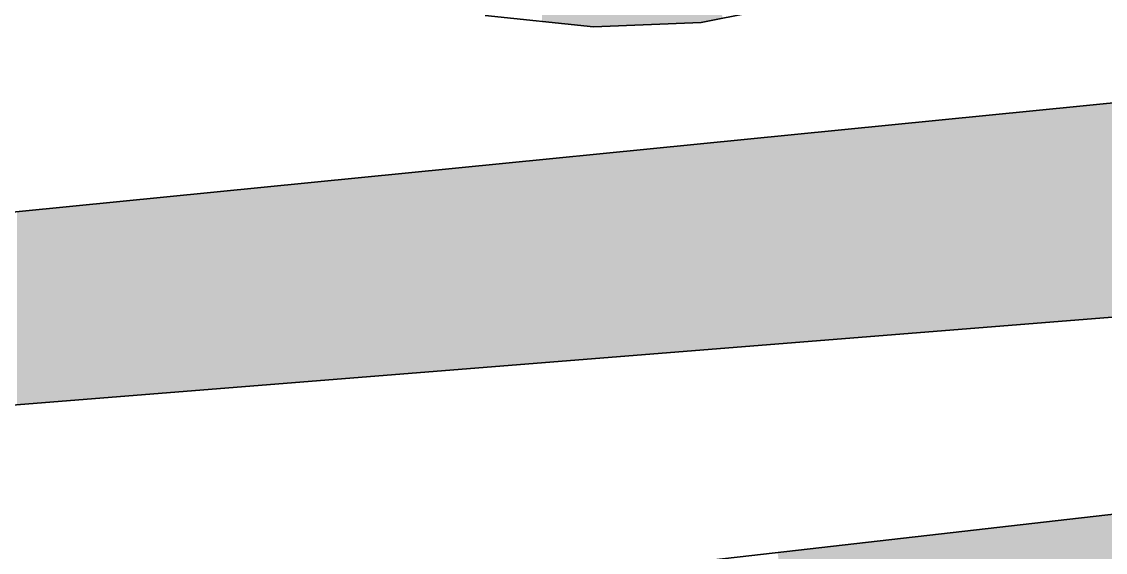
# Model space of a CAD drawing. Extents: x 15.2 to 16.8, y 8.5 to 9.48.
# Drawn here: x 15.8884 to 16.0369, y 8.9376 to 9.0103 of the extents above; entities that cross this region are included whole.
import ezdxf

# ---------------------------------------------------------------- set-up
doc = ezdxf.new("R2010")
doc.units = 0
doc.layers.add('LAYER_1', color=7, linetype='CONTINUOUS')

# ---------------------------------------------------------------- blocks, each defined once
blk = doc.blocks.new('*U9')
at = {"layer": 'LAYER_1', "color": 2, "extrusion": (0, 0, -1)}
for points in [[(-15.97333, 9.00983), (-15.97333, 9.07579), (-15.97347, 9.00983)], [(-15.97347, 9.00983), (-15.97333, 9.07579), (-15.97347, 9.07577)], [(-15.97347, 9.00983), (-15.97347, 9.07577), (-15.97556, 9.00991)], [(-15.97556, 9.00991), (-15.97347, 9.07577), (-15.97556, 9.07533)], [(-15.97556, 9.00991), (-15.97556, 9.07533), (-15.97583, 9.00992)], [(-15.97583, 9.00992), (-15.97556, 9.07533), (-15.97583, 9.07527)], [(-15.97583, 9.00992), (-15.97583, 9.07527), (-15.9775, 9.00999)], [(-15.9775, 9.00999), (-15.97583, 9.07527), (-15.9775, 9.07493)], [(-15.9775, 9.00999), (-15.9775, 9.07493), (-15.97861, 9.01003)], [(-15.97861, 9.01003), (-15.9775, 9.07493), (-15.97861, 9.0747)], [(-15.97861, 9.01003), (-15.97861, 9.0747), (-15.97903, 9.01004)], [(-15.97903, 9.01004), (-15.97861, 9.0747), (-15.97903, 9.07461)], [(-15.97903, 9.01004), (-15.97903, 9.07461), (-15.98041, 9.0101)], [(-15.98041, 9.0101), (-15.97903, 9.07461), (-15.98041, 9.07432)], [(-15.98041, 9.0101), (-15.98041, 9.07432), (-15.98153, 9.01014)], [(-15.98153, 9.01014), (-15.98041, 9.07432), (-15.98153, 9.07409)], [(-15.98153, 9.01014), (-15.98153, 9.07409), (-15.98167, 9.01017)], [(-15.98167, 9.01017), (-15.98153, 9.07409), (-15.98167, 9.07406)], [(-15.98167, 9.01017), (-15.98167, 9.07406), (-15.98444, 9.01072)], [(-15.96111, 9.01017), (-15.95972, 9.03237), (-15.96111, 9.03188)], [(-15.96125, 9.01015), (-15.96111, 9.03188), (-15.96125, 9.03183)], [(-15.96305, 9.00997), (-15.96125, 9.03183), (-15.96305, 9.03119)], [(-15.97319, 9.00982), (-15.97319, 9.03208), (-15.97333, 9.00983)], [(-15.9668, 9.00958), (-15.96305, 9.03119), (-15.9668, 9.02986)], [(-15.97278, 9.00981), (-15.97278, 9.03084), (-15.97319, 9.00982)], [(-15.9668, 9.00958), (-15.9668, 9.02986), (-15.96722, 9.0096)], [(-15.96722, 9.0096), (-15.9668, 9.02986), (-15.96722, 9.02971)], [(-15.96722, 9.0096), (-15.96722, 9.02971), (-15.96778, 9.00962)], [(-15.96778, 9.00962), (-15.96722, 9.02971), (-15.96778, 9.02952)], [(-15.96778, 9.00962), (-15.96778, 9.02952), (-15.96792, 9.00962)], [(-15.96792, 9.00962), (-15.96778, 9.02952), (-15.96792, 9.02947)], [(-15.96792, 9.00962), (-15.96792, 9.02947), (-15.96861, 9.00965)], [(-15.96861, 9.00965), (-15.96792, 9.02947), (-15.96861, 9.02922)], [(-15.96861, 9.00965), (-15.96861, 9.02922), (-15.9707, 9.00973)], [(-15.9707, 9.00973), (-15.96861, 9.02922), (-15.9707, 9.02848)], [(-15.97139, 9.00976), (-15.97139, 9.02869), (-15.97181, 9.00977)], [(-15.97181, 9.00977), (-15.97181, 9.02923), (-15.97209, 9.00978)], [(-15.97209, 9.00978), (-15.97209, 9.02958), (-15.97236, 9.00979)], [(-15.97236, 9.00979), (-15.97236, 9.03007), (-15.97278, 9.00981)], [(-15.9707, 9.00973), (-15.9707, 9.02848), (-15.97111, 9.00975)], [(-15.97111, 9.00975), (-15.9707, 9.02848), (-15.97111, 9.02833)], [(-15.97111, 9.00975), (-15.97111, 9.02833), (-15.97139, 9.00976)], [(-16.02153, 8.96849), (-16.02153, 8.99752), (-16.02222, 8.96855)], [(-16.02222, 8.96855), (-16.02222, 8.99759), (-16.02319, 8.96863)], [(-16.02319, 8.96863), (-16.02319, 8.99769), (-16.02375, 8.96867)], [(-16.02375, 8.96867), (-16.02375, 8.99774), (-16.02403, 8.9687)], [(-16.02403, 8.9687), (-16.02403, 8.99777), (-16.02444, 8.96873)], [(-16.02444, 8.96873), (-16.02444, 8.99781), (-16.02695, 8.96893)], [(-16.02695, 8.96893), (-16.02695, 8.99806), (-16.02736, 8.96896)], [(-16.02736, 8.96896), (-16.02736, 8.9981), (-16.03056, 8.96922)], [(-16.03056, 8.96922), (-16.03056, 8.99842), (-16.03167, 8.96931)], [(-16.03167, 8.96931), (-16.03167, 8.99853), (-16.03263, 8.96938)], [(-16.03263, 8.96938), (-16.03263, 8.99862), (-16.03347, 8.96945)], [(-16.03347, 8.96945), (-16.03347, 8.99871), (-16.03417, 8.96951)], [(-16.03417, 8.96951), (-16.03417, 8.99878), (-16.03445, 8.96953)], [(-16.03445, 8.96953), (-16.03445, 8.99881), (-16.04514, 8.97038)], [(-16.00708, 8.96734), (-16.00708, 8.99609), (-16.00722, 8.96735)], [(-16.00722, 8.96735), (-16.00722, 8.9961), (-16.00764, 8.96738)], [(-16.00764, 8.96738), (-16.00764, 8.99614), (-16.00777, 8.96739)], [(-16.00777, 8.96739), (-16.00777, 8.99616), (-16.00792, 8.96741)], [(-16.00792, 8.96741), (-16.00792, 8.99617), (-16.00848, 8.96745)], [(-16.00848, 8.96745), (-16.00848, 8.99623), (-16.00861, 8.96746)], [(-16.00861, 8.96746), (-16.00861, 8.99624), (-16.00875, 8.96747)], [(-16.00875, 8.96747), (-16.00875, 8.99625), (-16.00917, 8.96751)], [(-16.00917, 8.96751), (-16.00917, 8.99629), (-16.00944, 8.96753)], [(-16.00944, 8.96753), (-16.00944, 8.99632), (-16.01028, 8.96759)], [(-16.01028, 8.96759), (-16.01028, 8.99641), (-16.01111, 8.96766)], [(-16.01111, 8.96766), (-16.01111, 8.99649), (-16.01139, 8.96768)], [(-16.01139, 8.96768), (-16.01139, 8.99652), (-16.01222, 8.96775)], [(-16.01222, 8.96775), (-16.01222, 8.9966), (-16.01291, 8.96781)], [(-16.01291, 8.96781), (-16.01291, 8.99667), (-16.01333, 8.96784)], [(-16.01333, 8.96784), (-16.01333, 8.99671), (-16.01444, 8.96793)], [(-16.01444, 8.96793), (-16.01444, 8.99682), (-16.0175, 8.96817)], [(-16.0175, 8.96817), (-16.0175, 8.99712), (-16.01763, 8.96818)], [(-16.01763, 8.96818), (-16.01763, 8.99714), (-16.01778, 8.96819)], [(-16.01778, 8.96819), (-16.01778, 8.99715), (-16.01819, 8.96823)], [(-16.01819, 8.96823), (-16.01819, 8.99719), (-16.01903, 8.96829)], [(-16.01903, 8.96829), (-16.01903, 8.99727), (-16.01972, 8.96835)], [(-16.01972, 8.96835), (-16.01972, 8.99734), (-16.01986, 8.96836)], [(-16.01986, 8.96836), (-16.01986, 8.99736), (-16.02056, 8.96842)], [(-16.02056, 8.96842), (-16.02056, 8.99743), (-16.02097, 8.96845)], [(-16.02097, 8.96845), (-16.02097, 8.99747), (-16.02153, 8.96849)], [(-15.99181, 8.96612), (-15.99181, 8.99457), (-15.99209, 8.96614)], [(-15.99209, 8.96614), (-15.99209, 8.9946), (-15.9925, 8.96617)], [(-15.9925, 8.96617), (-15.9925, 8.99464), (-15.99389, 8.96628)], [(-15.99389, 8.96628), (-15.99389, 8.99478), (-15.99445, 8.96633)], [(-15.99445, 8.96633), (-15.99445, 8.99483), (-15.99556, 8.96642)], [(-15.99556, 8.96642), (-15.99556, 8.99494), (-15.99584, 8.96644)], [(-15.99584, 8.96644), (-15.99584, 8.99497), (-15.99708, 8.96654)], [(-15.99708, 8.96654), (-15.99708, 8.99509), (-15.99833, 8.96664)], [(-15.99833, 8.96664), (-15.99833, 8.99522), (-15.99931, 8.96672)], [(-15.99931, 8.96672), (-15.99931, 8.99532), (-16.00111, 8.96686)], [(-16.00111, 8.96686), (-16.00111, 8.99549), (-16.00222, 8.96695)], [(-16.00222, 8.96695), (-16.00222, 8.99561), (-16.00236, 8.96696)], [(-16.00236, 8.96696), (-16.00236, 8.99562), (-16.0032, 8.96703)], [(-16.0032, 8.96703), (-16.0032, 8.9957), (-16.00374, 8.96707)], [(-16.00374, 8.96707), (-16.00374, 8.99576), (-16.00528, 8.96719)], [(-16.00528, 8.96719), (-16.00528, 8.99591), (-16.00541, 8.96721)], [(-16.00541, 8.96721), (-16.00541, 8.99592), (-16.00597, 8.96725)], [(-16.00597, 8.96725), (-16.00597, 8.99598), (-16.00708, 8.96734)], [(-15.9775, 8.96497), (-15.9775, 8.99315), (-15.97861, 8.96506)], [(-15.97861, 8.96506), (-15.97861, 8.99326), (-15.97903, 8.96509)], [(-15.97903, 8.96509), (-15.97903, 8.9933), (-15.98041, 8.96521)], [(-15.98041, 8.96521), (-15.98041, 8.99344), (-15.98153, 8.96529)], [(-15.98153, 8.96529), (-15.98153, 8.99355), (-15.98167, 8.96531)], [(-15.98167, 8.96531), (-15.98167, 8.99356), (-15.98444, 8.96553)], [(-15.98444, 8.96553), (-15.98444, 8.99384), (-15.98583, 8.96564)], [(-15.98583, 8.96564), (-15.98583, 8.99398), (-15.98652, 8.96569)], [(-15.98652, 8.96569), (-15.98652, 8.99405), (-15.98778, 8.96579)], [(-15.98778, 8.96579), (-15.98778, 8.99417), (-15.98819, 8.96583)], [(-15.98819, 8.96583), (-15.98819, 8.99421), (-15.98945, 8.96593)], [(-15.98945, 8.96593), (-15.98945, 8.99434), (-15.99028, 8.96599)], [(-15.99028, 8.96599), (-15.99028, 8.99442), (-15.99083, 8.96604)], [(-15.99083, 8.96604), (-15.99083, 8.99447), (-15.99181, 8.96612)], [(-15.96305, 8.96382), (-15.96305, 8.99172), (-15.9668, 8.96412)], [(-15.9668, 8.96412), (-15.9668, 8.99209), (-15.96722, 8.96415)], [(-15.96722, 8.96415), (-15.96722, 8.99213), (-15.96778, 8.96419)], [(-15.96778, 8.96419), (-15.96778, 8.99219), (-15.96792, 8.96421)], [(-15.96792, 8.96421), (-15.96792, 8.9922), (-15.96861, 8.96426)], [(-15.96861, 8.96426), (-15.96861, 8.99227), (-15.9707, 8.96443)], [(-15.9707, 8.96443), (-15.9707, 8.99247), (-15.97111, 8.96446)], [(-15.97111, 8.96446), (-15.97111, 8.99252), (-15.97139, 8.96448)], [(-15.97139, 8.96448), (-15.97139, 8.99254), (-15.97181, 8.96452)], [(-15.97181, 8.96452), (-15.97181, 8.99259), (-15.97209, 8.96454)], [(-15.97209, 8.96454), (-15.97209, 8.99261), (-15.97236, 8.96456)], [(-15.97236, 8.96456), (-15.97236, 8.99264), (-15.97278, 8.96459)], [(-15.97278, 8.96459), (-15.97278, 8.99268), (-15.97319, 8.96463)], [(-15.97319, 8.96463), (-15.97319, 8.99272), (-15.97333, 8.96464)], [(-15.97333, 8.96464), (-15.97333, 8.99274), (-15.97347, 8.96465)], [(-15.97347, 8.96465), (-15.97347, 8.99275), (-15.97556, 8.96482)], [(-15.97556, 8.96482), (-15.97556, 8.99296), (-15.97583, 8.96484)], [(-15.97583, 8.96484), (-15.97583, 8.99298), (-15.9775, 8.96497)], [(-15.94958, 8.96274), (-15.94958, 8.99038), (-15.95055, 8.96282)], [(-15.95055, 8.96282), (-15.95055, 8.99047), (-15.95098, 8.96285)], [(-15.95098, 8.96285), (-15.95098, 8.99052), (-15.95194, 8.96293)], [(-15.95194, 8.96293), (-15.95194, 8.99061), (-15.95389, 8.96308)], [(-15.95389, 8.96308), (-15.95389, 8.99081), (-15.95542, 8.96321)], [(-15.95542, 8.96321), (-15.95542, 8.99096), (-15.95847, 8.96345)], [(-15.95847, 8.96345), (-15.95847, 8.99126), (-15.95972, 8.96355)], [(-15.95972, 8.96355), (-15.95972, 8.99139), (-15.96111, 8.96366)], [(-15.96111, 8.96366), (-15.96111, 8.99152), (-15.96125, 8.96367)], [(-15.96125, 8.96367), (-15.96125, 8.99154), (-15.96305, 8.96382)], [(-15.93167, 8.96131), (-15.93167, 8.9886), (-15.93444, 8.96153)], [(-15.93444, 8.96153), (-15.93444, 8.98887), (-15.93514, 8.96158)], [(-15.93514, 8.96158), (-15.93514, 8.98894), (-15.93611, 8.96166)], [(-15.93611, 8.96166), (-15.93611, 8.98904), (-15.93722, 8.96175)], [(-15.93722, 8.96175), (-15.93722, 8.98915), (-15.93764, 8.96178)], [(-15.93764, 8.96178), (-15.93764, 8.98919), (-15.93875, 8.96187)], [(-15.93875, 8.96187), (-15.93875, 8.9893), (-15.94028, 8.96199)], [(-15.94028, 8.96199), (-15.94028, 8.98945), (-15.94153, 8.96209)], [(-15.94153, 8.96209), (-15.94153, 8.98958), (-15.94208, 8.96214)], [(-15.94208, 8.96214), (-15.94208, 8.98963), (-15.94625, 8.96247)], [(-15.94625, 8.96247), (-15.94625, 8.99005), (-15.94958, 8.96274)], [(-15.91778, 8.96019), (-15.91778, 8.98722), (-15.92069, 8.96043)], [(-15.92069, 8.96043), (-15.92069, 8.98751), (-15.92111, 8.96046)], [(-15.92111, 8.96046), (-15.92111, 8.98755), (-15.92153, 8.96049)], [(-15.92153, 8.96049), (-15.92153, 8.98759), (-15.92166, 8.96051)], [(-15.92166, 8.96051), (-15.92166, 8.98761), (-15.92181, 8.96052)], [(-15.92181, 8.96052), (-15.92181, 8.98762), (-15.92278, 8.96059)], [(-15.92278, 8.96059), (-15.92278, 8.98772), (-15.92348, 8.96065)], [(-15.92348, 8.96065), (-15.92348, 8.98779), (-15.92402, 8.96069)], [(-15.92402, 8.96069), (-15.92402, 8.98784), (-15.92445, 8.96073)], [(-15.92445, 8.96073), (-15.92445, 8.98788), (-15.93167, 8.96131)], [(-15.90181, 8.95892), (-15.90181, 8.98563), (-15.90278, 8.95899)], [(-15.90278, 8.95899), (-15.90278, 8.98573), (-15.90291, 8.959)], [(-15.90291, 8.959), (-15.90291, 8.98574), (-15.90319, 8.95903)], [(-15.90319, 8.95903), (-15.90319, 8.98577), (-15.90347, 8.95905)], [(-15.90347, 8.95905), (-15.90347, 8.9858), (-15.90375, 8.95907)], [(-15.90375, 8.95907), (-15.90375, 8.98583), (-15.90445, 8.95913)], [(-15.90445, 8.95913), (-15.90445, 8.9859), (-15.905, 8.95917)], [(-15.905, 8.95917), (-15.905, 8.98595), (-15.90556, 8.95922)], [(-15.90556, 8.95922), (-15.90556, 8.98601), (-15.90639, 8.95928)], [(-15.90639, 8.95928), (-15.90639, 8.98609), (-15.90653, 8.95929)], [(-15.90653, 8.95929), (-15.90653, 8.9861), (-15.90708, 8.95934)], [(-15.90708, 8.95934), (-15.90708, 8.98616), (-15.90764, 8.95938)], [(-15.90764, 8.95938), (-15.90764, 8.98621), (-15.90778, 8.95939)], [(-15.90778, 8.95939), (-15.90778, 8.98623), (-15.90792, 8.95941)], [(-15.90792, 8.95941), (-15.90792, 8.98624), (-15.90875, 8.95947)], [(-15.90875, 8.95947), (-15.90875, 8.98632), (-15.90944, 8.95953)], [(-15.90944, 8.95953), (-15.90944, 8.98639), (-15.90986, 8.95956)], [(-15.90986, 8.95956), (-15.90986, 8.98643), (-15.91028, 8.95959)], [(-15.91028, 8.95959), (-15.91028, 8.98648), (-15.91041, 8.9596)], [(-15.91041, 8.9596), (-15.91041, 8.98649), (-15.91111, 8.95966)], [(-15.91111, 8.95966), (-15.91111, 8.98656), (-15.91195, 8.95973)], [(-15.91195, 8.95973), (-15.91195, 8.98664), (-15.91555, 8.96002)], [(-15.91555, 8.96002), (-15.91555, 8.987), (-15.91778, 8.96019)], [(-15.88778, 8.95779), (-15.88778, 8.98424), (-15.88902, 8.95789)], [(-15.88902, 8.95789), (-15.88902, 8.98437), (-15.89111, 8.95806)], [(-15.89111, 8.95806), (-15.89111, 8.98457), (-15.89139, 8.95808)], [(-15.89139, 8.95808), (-15.89139, 8.9846), (-15.89181, 8.95812)], [(-15.89181, 8.95812), (-15.89181, 8.98464), (-15.89333, 8.95824)], [(-15.89333, 8.95824), (-15.89333, 8.98479), (-15.89347, 8.95825)], [(-15.89347, 8.95825), (-15.89347, 8.98481), (-15.89444, 8.95833)], [(-15.89444, 8.95833), (-15.89444, 8.9849), (-15.89472, 8.95835)], [(-15.89472, 8.95835), (-15.89472, 8.98493), (-15.89486, 8.95836)], [(-15.89486, 8.95836), (-15.89486, 8.98495), (-15.89514, 8.95838)], [(-15.89514, 8.95838), (-15.89514, 8.98497), (-15.89542, 8.95841)], [(-15.89542, 8.95841), (-15.89542, 8.985), (-15.89625, 8.95847)], [(-15.89625, 8.95847), (-15.89625, 8.98508), (-15.89667, 8.95851)], [(-15.89667, 8.95851), (-15.89667, 8.98512), (-15.89722, 8.95855)], [(-15.89722, 8.95855), (-15.89722, 8.98518), (-15.89778, 8.95859)], [(-15.89778, 8.95859), (-15.89778, 8.98523), (-15.90028, 8.95879)], [(-15.90028, 8.95879), (-15.90028, 8.98548), (-15.9007, 8.95883)], [(-15.9007, 8.95883), (-15.9007, 8.98552), (-15.90111, 8.95886)], [(-15.90111, 8.95886), (-15.90111, 8.98557), (-15.90125, 8.95887)], [(-15.90125, 8.95887), (-15.90125, 8.98558), (-15.90181, 8.95892)], [(-16.02736, 8.7872), (-16.02736, 8.94159), (-16.03056, 8.80126)], [(-16.03056, 8.80126), (-16.03056, 8.94195), (-16.03167, 8.80614)], [(-16.03167, 8.80614), (-16.03167, 8.94208), (-16.03263, 8.81037)], [(-16.03263, 8.81037), (-16.03263, 8.94219), (-16.03347, 8.81407)], [(-16.03347, 8.81407), (-16.03347, 8.94228), (-16.03417, 8.8171)], [(-16.03417, 8.8171), (-16.03417, 8.94236), (-16.03445, 8.81836)], [(-16.03445, 8.81836), (-16.03445, 8.9424), (-16.04514, 8.8653)], [(-15.99708, 8.91741), (-15.99708, 8.93813), (-15.99833, 8.91763)], [(-15.99833, 8.91763), (-15.99833, 8.93827), (-15.99931, 8.9178)], [(-15.99931, 8.9178), (-15.99931, 8.93838), (-16.00111, 8.91812)], [(-16.00111, 8.91812), (-16.00111, 8.93859), (-16.00222, 8.91831)], [(-16.00222, 8.91831), (-16.00222, 8.93872), (-16.00236, 8.91833)], [(-16.00236, 8.91833), (-16.00236, 8.93873), (-16.0032, 8.91836)], [(-16.0032, 8.91836), (-16.0032, 8.93883), (-16.00374, 8.91837)], [(-16.00374, 8.91837), (-16.00374, 8.93889), (-16.00528, 8.91841)], [(-16.00528, 8.91841), (-16.00528, 8.93907), (-16.00541, 8.91841)], [(-16.00541, 8.91841), (-16.00541, 8.93908), (-16.00597, 8.91843)], [(-16.00597, 8.91843), (-16.00597, 8.93914), (-16.00708, 8.91845)], [(-16.00708, 8.91845), (-16.00708, 8.93927), (-16.00722, 8.91846)], [(-16.00722, 8.91846), (-16.00722, 8.93929), (-16.00764, 8.91847)], [(-16.00764, 8.91847), (-16.00764, 8.93934), (-16.00777, 8.91847)], [(-15.9925, 8.9166), (-15.9925, 8.93761), (-15.99389, 8.91685)], [(-15.99389, 8.91685), (-15.99389, 8.93777), (-15.99445, 8.91695)], [(-15.99445, 8.91695), (-15.99445, 8.93783), (-15.99556, 8.91714)], [(-15.99556, 8.91714), (-15.99556, 8.93796), (-15.99584, 8.91719)], [(-15.99584, 8.91719), (-15.99584, 8.93799), (-15.99708, 8.91741)]]:
    blk.add_solid(points, dxfattribs=at)
at = {"layer": 'LAYER_1', "color": 2}
for points in [[(15.97333, 9.00983), (15.97319, 9.03208), (15.97333, 9.03333)], [(15.95972, 9.01031), (15.95972, 9.03237), (15.96111, 9.01017)], [(15.96111, 9.01017), (15.96111, 9.03188), (15.96125, 9.01015)], [(15.96125, 9.01015), (15.96125, 9.03183), (15.96305, 9.00997)], [(15.97319, 9.00982), (15.97278, 9.03084), (15.97319, 9.03208)], [(15.96305, 9.00997), (15.96305, 9.03119), (15.9668, 9.00958)], [(15.97278, 9.00981), (15.97236, 9.03007), (15.97278, 9.03084)], [(15.97139, 9.00976), (15.97111, 9.02833), (15.97139, 9.02869)], [(15.97181, 9.00977), (15.97139, 9.02869), (15.97181, 9.02923)], [(15.97209, 9.00978), (15.97181, 9.02923), (15.97209, 9.02958)], [(15.97236, 9.00979), (15.97209, 9.02958), (15.97236, 9.03007)], [(16.04514, 8.97038), (16.03445, 8.99881), (16.04514, 8.99987)], [(16.02153, 8.96849), (16.02097, 8.99747), (16.02153, 8.99752)], [(16.02222, 8.96855), (16.02153, 8.99752), (16.02222, 8.99759)], [(16.02319, 8.96863), (16.02222, 8.99759), (16.02319, 8.99769)], [(16.02375, 8.96867), (16.02319, 8.99769), (16.02375, 8.99774)], [(16.02403, 8.9687), (16.02375, 8.99774), (16.02403, 8.99777)], [(16.02444, 8.96873), (16.02403, 8.99777), (16.02444, 8.99781)], [(16.02695, 8.96893), (16.02444, 8.99781), (16.02695, 8.99806)], [(16.02736, 8.96896), (16.02695, 8.99806), (16.02736, 8.9981)], [(16.03056, 8.96922), (16.02736, 8.9981), (16.03056, 8.99842)], [(16.03167, 8.96931), (16.03056, 8.99842), (16.03167, 8.99853)], [(16.03263, 8.96938), (16.03167, 8.99853), (16.03263, 8.99862)], [(16.03347, 8.96945), (16.03263, 8.99862), (16.03347, 8.99871)], [(16.03417, 8.96951), (16.03347, 8.99871), (16.03417, 8.99878)], [(16.03445, 8.96953), (16.03417, 8.99878), (16.03445, 8.99881)], [(16.00708, 8.96734), (16.00597, 8.99598), (16.00708, 8.99609)], [(16.00722, 8.96735), (16.00708, 8.99609), (16.00722, 8.9961)], [(16.00764, 8.96738), (16.00722, 8.9961), (16.00764, 8.99614)], [(16.00777, 8.96739), (16.00764, 8.99614), (16.00777, 8.99616)], [(16.00792, 8.96741), (16.00777, 8.99616), (16.00792, 8.99617)], [(16.00848, 8.96745), (16.00792, 8.99617), (16.00848, 8.99623)], [(16.00861, 8.96746), (16.00848, 8.99623), (16.00861, 8.99624)], [(16.00875, 8.96747), (16.00861, 8.99624), (16.00875, 8.99625)], [(16.00917, 8.96751), (16.00875, 8.99625), (16.00917, 8.99629)], [(16.00944, 8.96753), (16.00917, 8.99629), (16.00944, 8.99632)], [(16.01028, 8.96759), (16.00944, 8.99632), (16.01028, 8.99641)], [(16.01111, 8.96766), (16.01028, 8.99641), (16.01111, 8.99649)], [(16.01139, 8.96768), (16.01111, 8.99649), (16.01139, 8.99652)], [(16.01222, 8.96775), (16.01139, 8.99652), (16.01222, 8.9966)], [(16.01291, 8.96781), (16.01222, 8.9966), (16.01291, 8.99667)], [(16.01333, 8.96784), (16.01291, 8.99667), (16.01333, 8.99671)], [(16.01444, 8.96793), (16.01333, 8.99671), (16.01444, 8.99682)], [(16.0175, 8.96817), (16.01444, 8.99682), (16.0175, 8.99712)], [(16.01763, 8.96818), (16.0175, 8.99712), (16.01763, 8.99714)], [(16.01778, 8.96819), (16.01763, 8.99714), (16.01778, 8.99715)], [(16.01819, 8.96823), (16.01778, 8.99715), (16.01819, 8.99719)], [(16.01903, 8.96829), (16.01819, 8.99719), (16.01903, 8.99727)], [(16.01972, 8.96835), (16.01903, 8.99727), (16.01972, 8.99734)], [(16.01986, 8.96836), (16.01972, 8.99734), (16.01986, 8.99736)], [(16.02056, 8.96842), (16.01986, 8.99736), (16.02056, 8.99743)], [(16.02097, 8.96845), (16.02056, 8.99743), (16.02097, 8.99747)], [(15.99181, 8.96612), (15.99083, 8.99447), (15.99181, 8.99457)], [(15.99209, 8.96614), (15.99181, 8.99457), (15.99209, 8.9946)], [(15.9925, 8.96617), (15.99209, 8.9946), (15.9925, 8.99464)], [(15.99389, 8.96628), (15.9925, 8.99464), (15.99389, 8.99478)], [(15.99445, 8.96633), (15.99389, 8.99478), (15.99445, 8.99483)], [(15.99556, 8.96642), (15.99445, 8.99483), (15.99556, 8.99494)], [(15.99584, 8.96644), (15.99556, 8.99494), (15.99584, 8.99497)], [(15.99708, 8.96654), (15.99584, 8.99497), (15.99708, 8.99509)], [(15.99833, 8.96664), (15.99708, 8.99509), (15.99833, 8.99522)], [(15.99931, 8.96672), (15.99833, 8.99522), (15.99931, 8.99532)], [(16.00111, 8.96686), (15.99931, 8.99532), (16.00111, 8.99549)], [(16.00222, 8.96695), (16.00111, 8.99549), (16.00222, 8.99561)], [(16.00236, 8.96696), (16.00222, 8.99561), (16.00236, 8.99562)], [(16.0032, 8.96703), (16.00236, 8.99562), (16.0032, 8.9957)], [(16.00374, 8.96707), (16.0032, 8.9957), (16.00374, 8.99576)], [(16.00528, 8.96719), (16.00374, 8.99576), (16.00528, 8.99591)], [(16.00541, 8.96721), (16.00528, 8.99591), (16.00541, 8.99592)], [(16.00597, 8.96725), (16.00541, 8.99592), (16.00597, 8.99598)], [(15.9775, 8.96497), (15.97583, 8.99298), (15.9775, 8.99315)], [(15.97861, 8.96506), (15.9775, 8.99315), (15.97861, 8.99326)], [(15.97903, 8.96509), (15.97861, 8.99326), (15.97903, 8.9933)], [(15.98041, 8.96521), (15.97903, 8.9933), (15.98041, 8.99344)], [(15.98153, 8.96529), (15.98041, 8.99344), (15.98153, 8.99355)], [(15.98167, 8.96531), (15.98153, 8.99355), (15.98167, 8.99356)], [(15.98444, 8.96553), (15.98167, 8.99356), (15.98444, 8.99384)], [(15.98583, 8.96564), (15.98444, 8.99384), (15.98583, 8.99398)], [(15.98652, 8.96569), (15.98583, 8.99398), (15.98652, 8.99405)], [(15.98778, 8.96579), (15.98652, 8.99405), (15.98778, 8.99417)], [(15.98819, 8.96583), (15.98778, 8.99417), (15.98819, 8.99421)], [(15.98945, 8.96593), (15.98819, 8.99421), (15.98945, 8.99434)], [(15.99028, 8.96599), (15.98945, 8.99434), (15.99028, 8.99442)], [(15.99083, 8.96604), (15.99028, 8.99442), (15.99083, 8.99447)], [(15.96305, 8.96382), (15.96125, 8.99154), (15.96305, 8.99172)], [(15.9668, 8.96412), (15.96305, 8.99172), (15.9668, 8.99209)], [(15.96722, 8.96415), (15.9668, 8.99209), (15.96722, 8.99213)], [(15.96778, 8.96419), (15.96722, 8.99213), (15.96778, 8.99219)], [(15.96792, 8.96421), (15.96778, 8.99219), (15.96792, 8.9922)], [(15.96861, 8.96426), (15.96792, 8.9922), (15.96861, 8.99227)], [(15.9707, 8.96443), (15.96861, 8.99227), (15.9707, 8.99247)], [(15.97111, 8.96446), (15.9707, 8.99247), (15.97111, 8.99252)], [(15.97139, 8.96448), (15.97111, 8.99252), (15.97139, 8.99254)], [(15.97181, 8.96452), (15.97139, 8.99254), (15.97181, 8.99259)], [(15.97209, 8.96454), (15.97181, 8.99259), (15.97209, 8.99261)], [(15.97236, 8.96456), (15.97209, 8.99261), (15.97236, 8.99264)], [(15.97278, 8.96459), (15.97236, 8.99264), (15.97278, 8.99268)], [(15.97319, 8.96463), (15.97278, 8.99268), (15.97319, 8.99272)], [(15.97333, 8.96464), (15.97319, 8.99272), (15.97333, 8.99274)], [(15.97347, 8.96465), (15.97333, 8.99274), (15.97347, 8.99275)], [(15.97556, 8.96482), (15.97347, 8.99275), (15.97556, 8.99296)], [(15.97583, 8.96484), (15.97556, 8.99296), (15.97583, 8.99298)], [(15.94958, 8.96274), (15.94625, 8.99005), (15.94958, 8.99038)], [(15.95055, 8.96282), (15.94958, 8.99038), (15.95055, 8.99047)], [(15.95098, 8.96285), (15.95055, 8.99047), (15.95098, 8.99052)], [(15.95194, 8.96293), (15.95098, 8.99052), (15.95194, 8.99061)], [(15.95389, 8.96308), (15.95194, 8.99061), (15.95389, 8.99081)], [(15.95542, 8.96321), (15.95389, 8.99081), (15.95542, 8.99096)], [(15.95847, 8.96345), (15.95542, 8.99096), (15.95847, 8.99126)], [(15.95972, 8.96355), (15.95847, 8.99126), (15.95972, 8.99139)], [(15.96111, 8.96366), (15.95972, 8.99139), (15.96111, 8.99152)], [(15.96125, 8.96367), (15.96111, 8.99152), (15.96125, 8.99154)], [(15.93167, 8.96131), (15.92445, 8.98788), (15.93167, 8.9886)], [(15.93444, 8.96153), (15.93167, 8.9886), (15.93444, 8.98887)], [(15.93514, 8.96158), (15.93444, 8.98887), (15.93514, 8.98894)], [(15.93611, 8.96166), (15.93514, 8.98894), (15.93611, 8.98904)], [(15.93722, 8.96175), (15.93611, 8.98904), (15.93722, 8.98915)], [(15.93764, 8.96178), (15.93722, 8.98915), (15.93764, 8.98919)], [(15.93875, 8.96187), (15.93764, 8.98919), (15.93875, 8.9893)], [(15.94028, 8.96199), (15.93875, 8.9893), (15.94028, 8.98945)], [(15.94153, 8.96209), (15.94028, 8.98945), (15.94153, 8.98958)], [(15.94208, 8.96214), (15.94153, 8.98958), (15.94208, 8.98963)], [(15.94625, 8.96247), (15.94208, 8.98963), (15.94625, 8.99005)], [(15.91778, 8.96019), (15.91555, 8.987), (15.91778, 8.98722)], [(15.92069, 8.96043), (15.91778, 8.98722), (15.92069, 8.98751)], [(15.92111, 8.96046), (15.92069, 8.98751), (15.92111, 8.98755)], [(15.92153, 8.96049), (15.92111, 8.98755), (15.92153, 8.98759)], [(15.92166, 8.96051), (15.92153, 8.98759), (15.92166, 8.98761)], [(15.92181, 8.96052), (15.92166, 8.98761), (15.92181, 8.98762)], [(15.92278, 8.96059), (15.92181, 8.98762), (15.92278, 8.98772)], [(15.92348, 8.96065), (15.92278, 8.98772), (15.92348, 8.98779)], [(15.92402, 8.96069), (15.92348, 8.98779), (15.92402, 8.98784)], [(15.92445, 8.96073), (15.92402, 8.98784), (15.92445, 8.98788)], [(15.90181, 8.95892), (15.90125, 8.98558), (15.90181, 8.98563)], [(15.90278, 8.95899), (15.90181, 8.98563), (15.90278, 8.98573)], [(15.90291, 8.959), (15.90278, 8.98573), (15.90291, 8.98574)], [(15.90319, 8.95903), (15.90291, 8.98574), (15.90319, 8.98577)], [(15.90347, 8.95905), (15.90319, 8.98577), (15.90347, 8.9858)], [(15.90375, 8.95907), (15.90347, 8.9858), (15.90375, 8.98583)], [(15.90445, 8.95913), (15.90375, 8.98583), (15.90445, 8.9859)], [(15.905, 8.95917), (15.90445, 8.9859), (15.905, 8.98595)], [(15.90556, 8.95922), (15.905, 8.98595), (15.90556, 8.98601)], [(15.90639, 8.95928), (15.90556, 8.98601), (15.90639, 8.98609)], [(15.90653, 8.95929), (15.90639, 8.98609), (15.90653, 8.9861)], [(15.90708, 8.95934), (15.90653, 8.9861), (15.90708, 8.98616)], [(15.90764, 8.95938), (15.90708, 8.98616), (15.90764, 8.98621)], [(15.90778, 8.95939), (15.90764, 8.98621), (15.90778, 8.98623)], [(15.90792, 8.95941), (15.90778, 8.98623), (15.90792, 8.98624)], [(15.90875, 8.95947), (15.90792, 8.98624), (15.90875, 8.98632)], [(15.90944, 8.95953), (15.90875, 8.98632), (15.90944, 8.98639)], [(15.90986, 8.95956), (15.90944, 8.98639), (15.90986, 8.98643)], [(15.91028, 8.95959), (15.90986, 8.98643), (15.91028, 8.98648)], [(15.91041, 8.9596), (15.91028, 8.98648), (15.91041, 8.98649)], [(15.91111, 8.95966), (15.91041, 8.98649), (15.91111, 8.98656)], [(15.91195, 8.95973), (15.91111, 8.98656), (15.91195, 8.98664)], [(15.91555, 8.96002), (15.91195, 8.98664), (15.91555, 8.987)], [(15.88902, 8.95789), (15.88778, 8.98424), (15.88902, 8.98437)], [(15.89111, 8.95806), (15.88902, 8.98437), (15.89111, 8.98457)], [(15.89139, 8.95808), (15.89111, 8.98457), (15.89139, 8.9846)], [(15.89181, 8.95812), (15.89139, 8.9846), (15.89181, 8.98464)], [(15.89333, 8.95824), (15.89181, 8.98464), (15.89333, 8.98479)], [(15.89347, 8.95825), (15.89333, 8.98479), (15.89347, 8.98481)], [(15.89444, 8.95833), (15.89347, 8.98481), (15.89444, 8.9849)], [(15.89472, 8.95835), (15.89444, 8.9849), (15.89472, 8.98493)], [(15.89486, 8.95836), (15.89472, 8.98493), (15.89486, 8.98495)], [(15.89514, 8.95838), (15.89486, 8.98495), (15.89514, 8.98497)], [(15.89542, 8.95841), (15.89514, 8.98497), (15.89542, 8.985)], [(15.89625, 8.95847), (15.89542, 8.985), (15.89625, 8.98508)], [(15.89667, 8.95851), (15.89625, 8.98508), (15.89667, 8.98512)], [(15.89722, 8.95855), (15.89667, 8.98512), (15.89722, 8.98518)], [(15.89778, 8.95859), (15.89722, 8.98518), (15.89778, 8.98523)], [(15.90028, 8.95879), (15.89778, 8.98523), (15.90028, 8.98548)], [(15.9007, 8.95883), (15.90028, 8.98548), (15.9007, 8.98552)], [(15.90111, 8.95886), (15.9007, 8.98552), (15.90111, 8.98557)], [(15.90125, 8.95887), (15.90111, 8.98557), (15.90125, 8.98558)], [(16.04514, 8.8653), (16.03445, 8.9424), (16.04514, 8.94362)], [(16.02319, 8.91319), (16.02222, 8.941), (16.02319, 8.94111)], [(16.02375, 8.91251), (16.02319, 8.94111), (16.02375, 8.94117)], [(16.02319, 8.91319), (16.02319, 8.94111), (16.02375, 8.91251)], [(16.02403, 8.91216), (16.02375, 8.94117), (16.02403, 8.94121)], [(16.02375, 8.91251), (16.02375, 8.94117), (16.02403, 8.91216)], [(16.02444, 8.91166), (16.02403, 8.94121), (16.02444, 8.94125)], [(16.02403, 8.91216), (16.02403, 8.94121), (16.02444, 8.91166)], [(16.02695, 8.89819), (16.02444, 8.94125), (16.02695, 8.94154)], [(16.02444, 8.91166), (16.02444, 8.94125), (16.02695, 8.89819)], [(16.02736, 8.88472), (16.02695, 8.94154), (16.02736, 8.94159)], [(16.02695, 8.89819), (16.02695, 8.94154), (16.02736, 8.88472)], [(16.03056, 8.80126), (16.02736, 8.94159), (16.03056, 8.94195)], [(16.03167, 8.80614), (16.03056, 8.94195), (16.03167, 8.94208)], [(16.03263, 8.81037), (16.03167, 8.94208), (16.03263, 8.94219)], [(16.03347, 8.81407), (16.03263, 8.94219), (16.03347, 8.94228)], [(16.03417, 8.8171), (16.03347, 8.94228), (16.03417, 8.94236)], [(16.03445, 8.81836), (16.03417, 8.94236), (16.03445, 8.9424)], [(16.01028, 8.9182), (16.00944, 8.93954), (16.01028, 8.93964)], [(16.01111, 8.91811), (16.01028, 8.93964), (16.01111, 8.93973)], [(16.01028, 8.9182), (16.01028, 8.93964), (16.01111, 8.91811)], [(16.01139, 8.91808), (16.01111, 8.93973), (16.01139, 8.93976)], [(16.01111, 8.91811), (16.01111, 8.93973), (16.01139, 8.91808)], [(16.01222, 8.91799), (16.01139, 8.93976), (16.01222, 8.93986)], [(16.01139, 8.91808), (16.01139, 8.93976), (16.01222, 8.91799)], [(16.01291, 8.91791), (16.01222, 8.93986), (16.01291, 8.93994)], [(16.01222, 8.91799), (16.01222, 8.93986), (16.01291, 8.91791)], [(16.01333, 8.9178), (16.01291, 8.93994), (16.01333, 8.93999)], [(16.01291, 8.91791), (16.01291, 8.93994), (16.01333, 8.9178)], [(16.01444, 8.91751), (16.01333, 8.93999), (16.01444, 8.94011)], [(16.01333, 8.9178), (16.01333, 8.93999), (16.01444, 8.91751)], [(16.0175, 8.9167), (16.01444, 8.94011), (16.0175, 8.94046)], [(16.01444, 8.91751), (16.01444, 8.94011), (16.0175, 8.9167)], [(16.01763, 8.91667), (16.0175, 8.94046), (16.01763, 8.94048)], [(16.0175, 8.9167), (16.0175, 8.94046), (16.01763, 8.91667)], [(16.01778, 8.9166), (16.01763, 8.94048), (16.01778, 8.94049)], [(16.01763, 8.91667), (16.01763, 8.94048), (16.01778, 8.9166)], [(16.01819, 8.91641), (16.01778, 8.94049), (16.01819, 8.94054)], [(16.01778, 8.9166), (16.01778, 8.94049), (16.01819, 8.91641)], [(16.01903, 8.91601), (16.01819, 8.94054), (16.01903, 8.94064)], [(16.01819, 8.91641), (16.01819, 8.94054), (16.01903, 8.91601)], [(16.01972, 8.91569), (16.01903, 8.94064), (16.01972, 8.94071)], [(16.01903, 8.91601), (16.01903, 8.94064), (16.01972, 8.91569)], [(16.01986, 8.91561), (16.01972, 8.94071), (16.01986, 8.94073)], [(16.01972, 8.91569), (16.01972, 8.94071), (16.01986, 8.91561)], [(16.02056, 8.91517), (16.01986, 8.94073), (16.02056, 8.94081)], [(16.01986, 8.91561), (16.01986, 8.94073), (16.02056, 8.91517)], [(16.02097, 8.91492), (16.02056, 8.94081), (16.02097, 8.94086)], [(16.02056, 8.91517), (16.02056, 8.94081), (16.02097, 8.91492)], [(16.02153, 8.91458), (16.02097, 8.94086), (16.02153, 8.94092)], [(16.02097, 8.91492), (16.02097, 8.94086), (16.02153, 8.91458)], [(16.02222, 8.914), (16.02153, 8.94092), (16.02222, 8.941)], [(16.02153, 8.91458), (16.02153, 8.94092), (16.02222, 8.914)], [(16.02222, 8.914), (16.02222, 8.941), (16.02319, 8.91319)], [(15.99708, 8.91741), (15.99584, 8.93799), (15.99708, 8.93813)], [(15.99833, 8.91763), (15.99708, 8.93813), (15.99833, 8.93827)], [(15.99931, 8.9178), (15.99833, 8.93827), (15.99931, 8.93838)], [(16.00111, 8.91812), (15.99931, 8.93838), (16.00111, 8.93859)], [(16.00222, 8.91831), (16.00111, 8.93859), (16.00222, 8.93872)], [(16.00236, 8.91833), (16.00222, 8.93872), (16.00236, 8.93873)], [(16.0032, 8.91836), (16.00236, 8.93873), (16.0032, 8.93883)], [(16.00374, 8.91837), (16.0032, 8.93883), (16.00374, 8.93889)], [(16.00528, 8.91841), (16.00374, 8.93889), (16.00528, 8.93907)], [(16.00541, 8.91841), (16.00528, 8.93907), (16.00541, 8.93908)], [(16.00597, 8.91843), (16.00541, 8.93908), (16.00597, 8.93914)], [(16.00708, 8.91845), (16.00597, 8.93914), (16.00708, 8.93927)], [(16.00722, 8.91846), (16.00708, 8.93927), (16.00722, 8.93929)], [(16.00764, 8.91847), (16.00722, 8.93929), (16.00764, 8.93934)], [(16.00777, 8.91847), (16.00764, 8.93934), (16.00777, 8.93935)], [(16.00792, 8.91845), (16.00777, 8.93935), (16.00792, 8.93937)], [(16.00777, 8.91847), (16.00777, 8.93935), (16.00792, 8.91845)], [(16.00848, 8.91839), (16.00792, 8.93937), (16.00848, 8.93943)], [(16.00792, 8.91845), (16.00792, 8.93937), (16.00848, 8.91839)], [(16.00861, 8.91838), (16.00848, 8.93943), (16.00861, 8.93945)], [(16.00848, 8.91839), (16.00848, 8.93943), (16.00861, 8.91838)], [(16.00875, 8.91836), (16.00861, 8.93945), (16.00875, 8.93946)], [(16.00861, 8.91838), (16.00861, 8.93945), (16.00875, 8.91836)], [(16.00917, 8.91832), (16.00875, 8.93946), (16.00917, 8.93951)], [(16.00875, 8.91836), (16.00875, 8.93946), (16.00917, 8.91832)], [(16.00944, 8.91829), (16.00917, 8.93951), (16.00944, 8.93954)], [(16.00917, 8.91832), (16.00917, 8.93951), (16.00944, 8.91829)], [(16.00944, 8.91829), (16.00944, 8.93954), (16.01028, 8.9182)], [(15.9925, 8.9166), (15.99209, 8.93756), (15.9925, 8.93761)], [(15.99389, 8.91685), (15.9925, 8.93761), (15.99389, 8.93777)], [(15.99445, 8.91695), (15.99389, 8.93777), (15.99445, 8.93783)], [(15.99556, 8.91714), (15.99445, 8.93783), (15.99556, 8.93796)], [(15.99584, 8.91719), (15.99556, 8.93796), (15.99584, 8.93799)]]:
    blk.add_solid(points, dxfattribs=at)
blk = doc.blocks.new('BLOCK_3')
at = {"layer": 'LAYER_1'}
for points in [[(15.99556, 9.01292), (15.98153, 9.01014), (15.9668, 9.00958), (15.95194, 9.01111)], [(15.8618, 8.98166), (16.80181, 9.075)], [(15.71653, 9.21), (15.68111, 9.05167), (15.68431, 9.03653), (15.70111, 8.99833), (15.75778, 8.96167), (15.81111, 8.95166), (16.64445, 9.01833)], [(16.58527, 9.00528), (15.79445, 8.915), (15.73111, 8.915), (15.69472, 8.92361), (15.67889, 8.93028), (15.66444, 8.93833), (15.63902, 8.95791)], [(15.79445, 8.915), (16.58527, 9.00528)], [(16.64445, 9.01833), (15.81111, 8.95166), (15.75778, 8.96167), (15.70111, 8.99833), (15.68431, 9.03653), (15.68111, 9.05167), (15.71653, 9.21)]]:
    blk.add_lwpolyline(points, dxfattribs=at)
at = {"layer": 'LAYER_1', "color": 2}
blk.add_blockref('*U9', (0, 0), dxfattribs=at)
blk = doc.blocks.new('BLOCK_4')
at = {"layer": 'LAYER_1', "color": 7}
for points in [[(16.80181, 9.075), (15.8618, 8.98166)], [(15.95194, 9.01111), (15.9668, 9.00958), (15.98153, 9.01014), (15.99556, 9.01292)], [(15.71653, 9.21), (15.68111, 9.05167), (15.68431, 9.03653), (15.70111, 8.99833), (15.75778, 8.96167), (15.81111, 8.95166), (16.64445, 9.01833)], [(16.58527, 9.00528), (15.79445, 8.915), (15.73111, 8.915), (15.69472, 8.92361), (15.67889, 8.93028), (15.66444, 8.93833), (15.63902, 8.95791)]]:
    blk.add_lwpolyline(points, dxfattribs=at)
blk = doc.blocks.new('BLOCK_2')
at = {"layer": 'LAYER_1'}
for name in ['BLOCK_3', 'BLOCK_4']:
    blk.add_blockref(name, (0, 0), dxfattribs=at)

msp = doc.modelspace()

# ---------------------------------------------------------------- block references
at = {"layer": 'LAYER_1'}
msp.add_blockref('BLOCK_2', (0, 0), dxfattribs=at)

doc.saveas('drawing.dxf')
